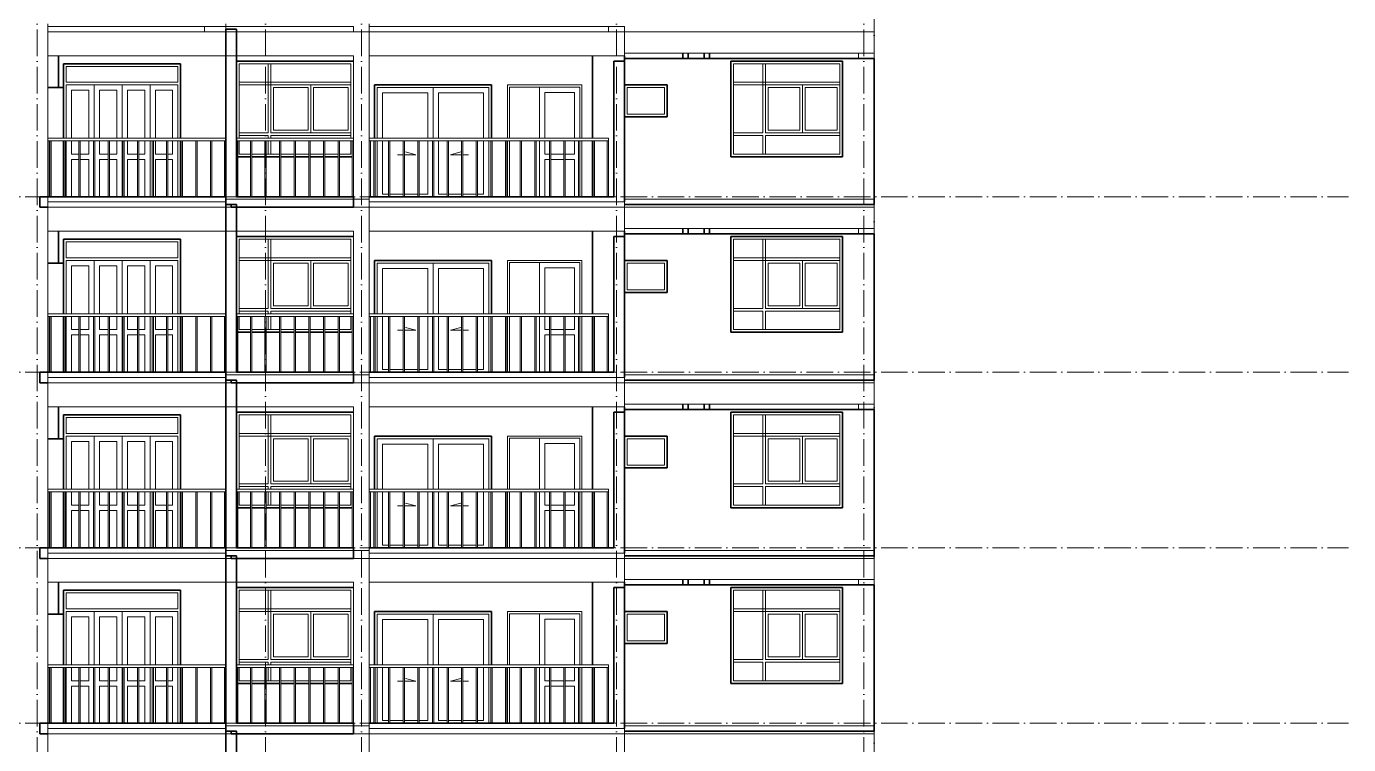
# Model space of a CAD drawing. Header units: millimetres. Extents: x -8482 to 130249, y -7482 to 93550.
# Drawn here: x 26650 to 51521, y 67700 to 81200 of the extents above; entities that cross this region are included whole.
import ezdxf

# ---------------------------------------------------------------- set-up
doc = ezdxf.new("R2010")
doc.units = ezdxf.units.MM
doc.linetypes.add('Grid Line', pattern=[14, 10, -2, 0, -2])
for name, color, linetype, lineweight in [('CUA', 31, 'Continuous', 9), ('NET CAT', 3, 'Continuous', 5), ('NET CATConcrete', 3, 'Continuous', 5), ('NET THAY 1', 41, 'Continuous', 5), ('NET THAY 2', 55, 'Continuous', 5), ('NET-THAY', 2, 'Continuous', 9), ('TRUC', 225, 'Continuous', 5)]:
    doc.layers.add(name, color=color, linetype=linetype, lineweight=lineweight)

# ---------------------------------------------------------------- blocks, each defined once
blk = doc.blocks.new('ALC1807-ASCENT PLAZA-TANG DIEN HINH-TANG 5_rvt-14-MẶT ĐỨNG TRỤC A-Q')
at = {"layer": 'NET-THAY', "color": 50, "lineweight": 35}
for p, q in [((30400, 64650), (30400, 67950)), ((30400, 67950), (30600, 67950)), ((30600, 67950), (30600, 64800))]:
    blk.add_line(p, q, dxfattribs=at)
blk = doc.blocks.new('Railing - 25mm-77671-MẶT ĐỨNG TRỤC A-Q')
at = {"layer": 'NET THAY 2', "color": 90, "lineweight": 9}
for p, q in [((6562, 21900), (6562, 22950)), ((6587, 22950), (6587, 21900))]:
    blk.add_line(p, q, dxfattribs=at)
blk = doc.blocks.new('Railing - 25mm-V296-MẶT ĐỨNG TRỤC A-Q')
at = {"layer": 'NET THAY 2', "color": 90, "lineweight": 9}
blk.add_line((6500, 22950), (6500, 21900), dxfattribs=at)
blk = doc.blocks.new('Railing - 25mm-V297-MẶT ĐỨNG TRỤC A-Q')
at = {"layer": 'NET THAY 2', "color": 90, "lineweight": 9}
blk.add_line((11225, 21900), (11225, 22950), dxfattribs=at)
blk = doc.blocks.new('Railing - Railing-4654-MẶT ĐỨNG TRỤC A-Q')
for name, p in [('Railing - 25mm-V296-MẶT ĐỨNG TRỤC A-Q', (20575, 0)), ('Railing - 25mm-77671-MẶT ĐỨNG TRỤC A-Q', (20525, 0)), ('Railing - 25mm-77671-MẶT ĐỨNG TRỤC A-Q', (20800, 0)), ('Railing - 25mm-77671-MẶT ĐỨNG TRỤC A-Q', (21075, 0)), ('Railing - 25mm-77671-MẶT ĐỨNG TRỤC A-Q', (21350, 0)), ('Railing - 25mm-77671-MẶT ĐỨNG TRỤC A-Q', (21625, 0)), ('Railing - 25mm-77671-MẶT ĐỨNG TRỤC A-Q', (21900, 0)), ('Railing - 25mm-77671-MẶT ĐỨNG TRỤC A-Q', (22175, 0)), ('Railing - 25mm-77671-MẶT ĐỨNG TRỤC A-Q', (22450, 0)), ('Railing - 25mm-77671-MẶT ĐỨNG TRỤC A-Q', (22725, 0)), ('Railing - 25mm-77671-MẶT ĐỨNG TRỤC A-Q', (23000, 0)), ('Railing - 25mm-77671-MẶT ĐỨNG TRỤC A-Q', (23275, 0)), ('Railing - 25mm-77671-MẶT ĐỨNG TRỤC A-Q', (23550, 0)), ('Railing - 25mm-V297-MẶT ĐỨNG TRỤC A-Q', (19150, 0))]:
    blk.add_blockref(name, p)
blk = doc.blocks.new('Top Rail Type - Top Rail_Internal_-4655-MẶT ĐỨNG TRỤC A-Q')
at = {"layer": 'NET THAY 1', "color": 90, "lineweight": 9}
for p, q in [((30400, 23000), (27050, 23000)), ((27050, 22950), (30400, 22950))]:
    blk.add_line(p, q, dxfattribs=at)
blk = doc.blocks.new('Railing - Railing-4656-MẶT ĐỨNG TRỤC A-Q')
for name, p in [('Railing - 25mm-V296-MẶT ĐỨNG TRỤC A-Q', (26625, 0)), ('Railing - 25mm-77671-MẶT ĐỨNG TRỤC A-Q', (26625, 0)), ('Railing - 25mm-77671-MẶT ĐỨNG TRỤC A-Q', (26900, 0)), ('Railing - 25mm-77671-MẶT ĐỨNG TRỤC A-Q', (27175, 0)), ('Railing - 25mm-77671-MẶT ĐỨNG TRỤC A-Q', (27450, 0)), ('Railing - 25mm-77671-MẶT ĐỨNG TRỤC A-Q', (27725, 0)), ('Railing - 25mm-77671-MẶT ĐỨNG TRỤC A-Q', (28000, 0)), ('Railing - 25mm-77671-MẶT ĐỨNG TRỤC A-Q', (28275, 0)), ('Railing - 25mm-77671-MẶT ĐỨNG TRỤC A-Q', (28550, 0)), ('Railing - 25mm-77671-MẶT ĐỨNG TRỤC A-Q', (28825, 0)), ('Railing - 25mm-77671-MẶT ĐỨNG TRỤC A-Q', (29100, 0)), ('Railing - 25mm-77671-MẶT ĐỨNG TRỤC A-Q', (29375, 0)), ('Railing - 25mm-77671-MẶT ĐỨNG TRỤC A-Q', (29650, 0)), ('Railing - 25mm-77671-MẶT ĐỨNG TRỤC A-Q', (29925, 0)), ('Railing - 25mm-77671-MẶT ĐỨNG TRỤC A-Q', (30200, 0)), ('Railing - 25mm-77671-MẶT ĐỨNG TRỤC A-Q', (30475, 0)), ('Railing - 25mm-77671-MẶT ĐỨNG TRỤC A-Q', (30750, 0)), ('Railing - 25mm-77671-MẶT ĐỨNG TRỤC A-Q', (31012, 0))]:
    blk.add_blockref(name, p)
blk = doc.blocks.new('Top Rail Type - Top Rail_Internal_-4657-MẶT ĐỨNG TRỤC A-Q')
at = {"layer": 'NET THAY 1', "color": 90, "lineweight": 9}
for p, q in [((37600, 23000), (33100, 23000)), ((33100, 22950), (37600, 22950)), ((37600, 23000), (37600, 22950))]:
    blk.add_line(p, q, dxfattribs=at)
blk = doc.blocks.new('X-PHONG NGU 2 - X-PHONG NGU 2_Recovery_-60158-MẶT ĐỨNG TRỤC A-Q')
at = {"layer": 'CUA', "color": 90}
for p, q in [((640, 24450), (640, 22650)), ((2740, 24450), (640, 24450)), ((690, 24400), (2690, 24400)), ((690, 22700), (690, 24400)), ((1290, 24400), (1240, 24400)), ((1240, 24400), (1240, 23100)), ((1290, 23100), (1290, 24400)), ((2690, 24400), (2690, 22700)), ((2740, 22650), (2740, 24450)), ((2690, 24050), (690, 24050)), ((690, 24050), (690, 24000)), ((690, 24000), (2690, 24000)), ((1990, 24000), (1290, 24000)), ((1290, 24000), (1290, 23100)), ((1340, 23150), (1340, 23950)), ((1340, 23950), (1940, 23950)), ((1940, 23950), (1940, 23150)), ((1990, 23100), (1990, 24000)), ((2040, 23950), (2640, 23950)), ((2040, 23150), (2040, 23950)), ((2640, 23950), (2640, 23150)), ((2690, 24000), (2690, 24050)), ((1940, 23150), (1340, 23150)), ((2640, 23150), (2040, 23150)), ((1240, 23100), (690, 23100)), ((690, 23100), (690, 23050)), ((690, 23050), (1240, 23050)), ((1240, 23050), (1240, 22700)), ((2690, 23100), (1290, 23100)), ((1290, 23100), (1990, 23100)), ((1290, 22700), (1290, 23050)), ((1290, 23050), (2690, 23050)), ((2690, 23050), (2690, 23100)), ((640, 22650), (2740, 22650)), ((2690, 22700), (690, 22700)), ((1240, 22700), (1290, 22700))]:
    blk.add_line(p, q, dxfattribs=at)
blk = doc.blocks.new('X-PHONG WC - X-PHONG WC 2-60240-MẶT ĐỨNG TRỤC A-Q')
at = {"layer": 'CUA', "color": 90}
for p, q in [((38700, 24000), (37900, 24000)), ((37950, 23450), (37950, 23950)), ((37950, 23950), (38650, 23950)), ((38650, 23950), (38650, 23450)), ((38700, 23400), (38700, 24000)), ((37900, 23400), (38700, 23400)), ((38650, 23450), (37950, 23450))]:
    blk.add_line(p, q, dxfattribs=at)
blk = doc.blocks.new('CUA LO GIA _LUA_ - CUA LO GIA _LUA_-V298-MẶT ĐỨNG TRỤC A-Q')
at = {"layer": 'CUA', "color": 90}
for p, q in [((35400, 24000), (33200, 24000)), ((33200, 23000), (33200, 24000)), ((34300, 23950), (33250, 23950)), ((33250, 23000), (33250, 23950)), ((33250, 23950), (33250, 23000)), ((33250, 23950), (35350, 23950)), ((34300, 23950), (34300, 23000)), ((35350, 23000), (35350, 23950)), ((35400, 24000), (35400, 23000)), ((33350, 23850), (33350, 23000)), ((33350, 23850), (34200, 23850)), ((34200, 23000), (34200, 23850)), ((34400, 23850), (35250, 23850)), ((34400, 23850), (34400, 23000)), ((35250, 23000), (35250, 23850)), ((33250, 21900), (33250, 22950)), ((33250, 22950), (33250, 21900)), ((33350, 22950), (33350, 21950)), ((34200, 21950), (34200, 22950)), ((34400, 22950), (34400, 21950)), ((35250, 21950), (35250, 22950)), ((35350, 21900), (35350, 22950)), ((33632, 22689), (33737, 22689)), ((33762, 22689), (33972, 22689)), ((33972, 22689), (33779, 22740)), ((34628, 22689), (34821, 22740)), ((34837, 22689), (34628, 22689)), ((34968, 22689), (34862, 22689)), ((33350, 21950), (33462, 21950)), ((33487, 21950), (33737, 21950)), ((33762, 21950), (34012, 21950)), ((34037, 21950), (34200, 21950)), ((34400, 21950), (34562, 21950)), ((34587, 21950), (34837, 21950)), ((34862, 21950), (35112, 21950)), ((35137, 21950), (35250, 21950))]:
    blk.add_line(p, q, dxfattribs=at)
blk = doc.blocks.new('CUA LO GIA - DB6-60239-MẶT ĐỨNG TRỤC A-Q')
at = {"layer": 'CUA', "color": 90}
for p, q in [((29550, 24400), (27350, 24400)), ((27350, 24400), (27350, 23950)), ((29550, 23000), (29550, 24400)), ((27400, 24050), (27400, 24350)), ((27400, 24350), (29500, 24350)), ((29500, 24350), (29500, 24050)), ((29500, 24050), (27400, 24050)), ((27400, 24000), (29500, 24000)), ((27400, 23000), (27400, 24000)), ((27500, 23900), (27500, 23000)), ((27500, 23900), (27825, 23900)), ((27825, 23000), (27825, 23900)), ((27925, 23000), (27925, 24000)), ((28450, 24000), (27925, 24000)), ((28025, 23900), (28350, 23900)), ((28025, 23900), (28025, 23000)), ((28350, 23000), (28350, 23900)), ((28450, 24000), (28450, 23000)), ((28975, 24000), (28450, 24000)), ((28450, 23000), (28450, 24000)), ((28550, 23900), (28550, 23000)), ((28550, 23900), (28875, 23900)), ((28875, 23000), (28875, 23900)), ((28975, 24000), (28975, 23000)), ((29075, 23900), (29400, 23900)), ((29075, 23900), (29075, 23000)), ((29400, 23000), (29400, 23900)), ((29500, 24000), (29500, 23000)), ((27400, 21900), (27400, 22950)), ((27500, 22950), (27500, 22700)), ((27825, 22700), (27825, 22950)), ((28025, 22950), (28025, 22700)), ((28350, 22700), (28350, 22950)), ((28450, 22950), (28450, 21900)), ((28450, 21900), (28450, 22950)), ((28550, 22950), (28550, 22700)), ((28875, 22700), (28875, 22950)), ((28975, 22950), (28975, 21900)), ((29075, 22950), (29075, 22700)), ((29400, 22700), (29400, 22950)), ((29500, 22950), (29500, 21900)), ((29550, 21900), (29550, 22950)), ((27500, 22700), (27637, 22700)), ((27662, 22700), (27825, 22700)), ((28025, 22700), (28187, 22700)), ((28212, 22700), (28350, 22700)), ((28550, 22700), (28737, 22700)), ((28762, 22700), (28875, 22700)), ((29075, 22700), (29287, 22700)), ((29312, 22700), (29400, 22700)), ((27637, 22600), (27500, 22600)), ((27500, 22600), (27500, 21900)), ((27825, 22600), (27662, 22600)), ((27825, 21900), (27825, 22600)), ((28025, 22600), (28025, 21900)), ((28187, 22600), (28025, 22600)), ((28350, 22600), (28212, 22600)), ((28350, 21900), (28350, 22600)), ((28737, 22600), (28550, 22600)), ((28550, 22600), (28550, 21900)), ((28875, 22600), (28762, 22600)), ((28875, 21900), (28875, 22600)), ((29075, 22600), (29075, 21900)), ((29287, 22600), (29075, 22600)), ((29400, 22600), (29312, 22600)), ((29400, 21900), (29400, 22600))]:
    blk.add_line(p, q, dxfattribs=at)
blk = doc.blocks.new('X-PHONG NGU 2 - X-PHONG NGU 2_Recovery_ 3-60238-MẶT ĐỨNG TRỤC A-Q')
at = {"layer": 'CUA', "color": 90}
for p, q in [((32800, 24450), (30600, 24450)), ((30650, 24400), (32750, 24400)), ((30650, 23000), (30650, 24400)), ((31250, 24400), (31200, 24400)), ((31200, 24400), (31200, 23100)), ((31250, 23100), (31250, 24400)), ((32750, 24400), (32750, 23000)), ((32750, 24050), (30650, 24050)), ((30650, 24050), (30650, 24000)), ((30650, 24000), (32750, 24000)), ((32000, 24000), (31250, 24000)), ((31250, 24000), (31250, 23100)), ((31300, 23150), (31300, 23950)), ((31300, 23950), (31950, 23950)), ((31950, 23950), (31950, 23150)), ((32000, 23100), (32000, 24000)), ((32050, 23950), (32700, 23950)), ((32050, 23150), (32050, 23950)), ((32700, 23950), (32700, 23150)), ((32750, 24000), (32750, 24050)), ((31950, 23150), (31300, 23150)), ((32700, 23150), (32050, 23150)), ((31200, 23100), (30650, 23100)), ((30650, 23100), (30650, 23050)), ((30650, 23050), (31200, 23050)), ((30650, 22700), (30650, 22950)), ((31200, 23050), (31200, 23000)), ((31200, 22950), (31200, 22700)), ((32750, 23100), (31250, 23100)), ((31250, 23100), (32000, 23100)), ((31250, 23000), (31250, 23050)), ((31250, 23050), (32750, 23050)), ((31250, 22700), (31250, 22950)), ((32750, 23050), (32750, 23100)), ((32750, 22950), (32750, 22700)), ((30625, 22650), (30862, 22650)), ((30862, 22700), (30650, 22700)), ((31137, 22700), (30887, 22700)), ((30887, 22650), (31137, 22650)), ((31412, 22700), (31162, 22700)), ((31162, 22650), (31412, 22650)), ((31200, 22700), (31250, 22700)), ((31687, 22700), (31437, 22700)), ((31437, 22650), (31687, 22650)), ((31962, 22700), (31712, 22700)), ((31712, 22650), (31962, 22650)), ((32237, 22700), (31987, 22700)), ((31987, 22650), (32237, 22650)), ((32512, 22700), (32262, 22700)), ((32262, 22650), (32512, 22650)), ((32750, 22700), (32537, 22700)), ((32537, 22650), (32775, 22650))]:
    blk.add_line(p, q, dxfattribs=at)
blk = doc.blocks.new('Railing - Railing-4658-MẶT ĐỨNG TRỤC A-Q')
for name, p in [('Railing - 25mm-V296-MẶT ĐỨNG TRỤC A-Q', (24112, 0)), ('Railing - 25mm-V296-MẶT ĐỨNG TRỤC A-Q', (24125, 0)), ('Railing - 25mm-77671-MẶT ĐỨNG TRỤC A-Q', (24300, 0)), ('Railing - 25mm-77671-MẶT ĐỨNG TRỤC A-Q', (24575, 0)), ('Railing - 25mm-77671-MẶT ĐỨNG TRỤC A-Q', (24850, 0)), ('Railing - 25mm-77671-MẶT ĐỨNG TRỤC A-Q', (25125, 0)), ('Railing - 25mm-77671-MẶT ĐỨNG TRỤC A-Q', (25400, 0)), ('Railing - 25mm-77671-MẶT ĐỨNG TRỤC A-Q', (25675, 0)), ('Railing - 25mm-77671-MẶT ĐỨNG TRỤC A-Q', (25950, 0)), ('Railing - 25mm-V297-MẶT ĐỨNG TRỤC A-Q', (21550, 0))]:
    blk.add_blockref(name, p)
blk = doc.blocks.new('Top Rail Type - Top Rail_Internal_-4659-MẶT ĐỨNG TRỤC A-Q')
at = {"layer": 'NET THAY 1', "color": 90, "lineweight": 9}
for p, q in [((32800, 23000), (30600, 23000)), ((30600, 22950), (32800, 22950))]:
    blk.add_line(p, q, dxfattribs=at)
blk = doc.blocks.new('CUA SAN PHOI LUA - CUA SAN PHOI LUA-V299-MẶT ĐỨNG TRỤC A-Q')
at = {"layer": 'CUA', "color": 90}
for p, q in [((35700, 24000), (35700, 23000)), ((37100, 24000), (35700, 24000)), ((35740, 23960), (35740, 23000)), ((35740, 23960), (37060, 23960)), ((36300, 23000), (36300, 23960)), ((37060, 23960), (37060, 23000)), ((37100, 23000), (37100, 24000)), ((36400, 23860), (36960, 23860)), ((36400, 23860), (36400, 23000)), ((36960, 23000), (36960, 23860)), ((35700, 22950), (35700, 21900)), ((35740, 22950), (35740, 21900)), ((36300, 21900), (36300, 22950)), ((36400, 22950), (36400, 22700)), ((36960, 22700), (36960, 22950)), ((37100, 21900), (37100, 22950)), ((36400, 22700), (36487, 22700)), ((36512, 22700), (36762, 22700)), ((36787, 22700), (36960, 22700)), ((36400, 22600), (36400, 21900)), ((36487, 22600), (36400, 22600)), ((36762, 22600), (36512, 22600)), ((36960, 22600), (36787, 22600)), ((36960, 21900), (36960, 22600))]:
    blk.add_line(p, q, dxfattribs=at)
blk = doc.blocks.new('ALC1807-ASCENT PLAZA-TANG DIEN HINH-TANG 5_rvt-15-MẶT ĐỨNG TRỤC A-Q')
at = {"layer": 'NET-THAY', "color": 50, "lineweight": 35}
for p, q in [((30400, 67950), (30400, 71250)), ((30400, 71250), (30600, 71250)), ((30600, 71250), (30600, 68100)), ((27250, 70750), (27250, 70150)), ((30600, 70650), (32800, 70650)), ((37300, 70750), (37300, 69200)), ((37700, 68100), (37700, 70650)), ((37700, 70650), (37900, 70650)), ((37900, 70650), (37900, 70750)), ((39000, 70700), (37900, 70700)), ((37900, 70650), (37900, 68000)), ((39000, 70700), (39000, 70800)), ((39400, 70700), (39000, 70700)), ((39100, 70800), (39100, 70700)), ((39400, 70700), (39400, 70800)), ((42400, 70700), (39400, 70700)), ((39500, 70800), (39500, 70700)), ((39900, 68850), (39900, 70650)), ((39900, 70650), (42000, 70650)), ((42000, 70650), (42000, 68850)), ((42400, 70700), (42600, 70700)), ((42600, 70700), (42600, 67950)), ((27350, 70150), (27350, 70600)), ((27350, 70600), (29550, 70600)), ((29550, 70600), (29550, 69200)), ((27350, 70150), (27050, 70150)), ((27350, 69200), (27350, 70150)), ((33200, 69200), (33200, 70200)), ((33200, 70200), (35400, 70200)), ((35400, 70200), (35400, 69200)), ((37900, 70200), (38700, 70200)), ((38700, 70200), (38700, 69600)), ((38700, 69600), (37900, 69600)), ((27350, 68100), (27350, 69150)), ((29550, 69150), (29550, 68100)), ((37300, 69150), (37300, 68100)), ((30862, 68850), (30625, 68850)), ((31137, 68850), (30887, 68850)), ((31412, 68850), (31162, 68850)), ((31687, 68850), (31437, 68850)), ((31962, 68850), (31712, 68850)), ((32237, 68850), (31987, 68850)), ((32512, 68850), (32262, 68850)), ((32775, 68850), (32537, 68850)), ((42000, 68850), (39900, 68850)), ((30400, 68100), (26900, 68100)), ((26900, 68100), (26900, 67900)), ((26900, 67900), (27050, 67900)), ((30500, 67950), (30400, 67950)), ((30500, 67950), (30500, 67900)), ((30500, 67900), (32800, 67900)), ((32800, 68100), (30600, 68100)), ((32800, 67900), (32800, 68100)), ((37700, 68100), (33100, 68100)), ((37900, 67950), (39000, 67950)), ((39000, 67950), (39400, 67950)), ((39400, 67950), (42400, 67950)), ((42600, 67950), (42400, 67950))]:
    blk.add_line(p, q, dxfattribs=at)
at = {"color": 50, "lineweight": 35}
for name, p in [('X-PHONG NGU 2 - X-PHONG NGU 2_Recovery_ 3-60238-MẶT ĐỨNG TRỤC A-Q', (0, 46200)), ('X-PHONG NGU 2 - X-PHONG NGU 2_Recovery_-60158-MẶT ĐỨNG TRỤC A-Q', (39260, 46200)), ('CUA LO GIA - DB6-60239-MẶT ĐỨNG TRỤC A-Q', (0, 46200)), ('CUA LO GIA _LUA_ - CUA LO GIA _LUA_-V298-MẶT ĐỨNG TRỤC A-Q', (0, 46200)), ('CUA SAN PHOI LUA - CUA SAN PHOI LUA-V299-MẶT ĐỨNG TRỤC A-Q', (0, 46200)), ('X-PHONG WC - X-PHONG WC 2-60240-MẶT ĐỨNG TRỤC A-Q', (0, 46200)), ('Top Rail Type - Top Rail_Internal_-4655-MẶT ĐỨNG TRỤC A-Q', (0, 46200)), ('Railing - Railing-4654-MẶT ĐỨNG TRỤC A-Q', (0, 46200)), ('Top Rail Type - Top Rail_Internal_-4659-MẶT ĐỨNG TRỤC A-Q', (0, 46200)), ('Railing - Railing-4658-MẶT ĐỨNG TRỤC A-Q', (0, 46200)), ('Top Rail Type - Top Rail_Internal_-4657-MẶT ĐỨNG TRỤC A-Q', (0, 46200)), ('Railing - Railing-4656-MẶT ĐỨNG TRỤC A-Q', (0, 46200))]:
    blk.add_blockref(name, p, dxfattribs=at)
blk = doc.blocks.new('ALC1807-ASCENT PLAZA-TANG DIEN HINH-TANG 5_rvt-16-MẶT ĐỨNG TRỤC A-Q')
at = {"layer": 'NET-THAY', "color": 50, "lineweight": 35}
for p, q in [((30400, 71250), (30400, 74550)), ((30400, 74550), (30600, 74550)), ((30600, 74550), (30600, 71400)), ((27250, 74050), (27250, 73450)), ((27350, 73450), (27350, 73900)), ((27350, 73900), (29550, 73900)), ((29550, 73900), (29550, 72500)), ((30600, 73950), (32800, 73950)), ((37300, 74050), (37300, 72500)), ((37700, 71400), (37700, 73950)), ((37700, 73950), (37900, 73950)), ((37900, 73950), (37900, 74050)), ((39000, 74000), (37900, 74000)), ((37900, 73950), (37900, 71300)), ((39000, 74000), (39000, 74100)), ((39400, 74000), (39000, 74000)), ((39100, 74100), (39100, 74000)), ((39400, 74000), (39400, 74100)), ((42400, 74000), (39400, 74000)), ((39500, 74100), (39500, 74000)), ((39900, 72150), (39900, 73950)), ((39900, 73950), (42000, 73950)), ((42000, 73950), (42000, 72150)), ((42400, 74000), (42600, 74000)), ((42600, 74000), (42600, 71250)), ((27350, 73450), (27050, 73450)), ((27350, 72500), (27350, 73450)), ((33200, 72500), (33200, 73500)), ((33200, 73500), (35400, 73500)), ((35400, 73500), (35400, 72500)), ((37900, 73500), (38700, 73500)), ((38700, 73500), (38700, 72900)), ((38700, 72900), (37900, 72900)), ((27350, 71400), (27350, 72450)), ((29550, 72450), (29550, 71400)), ((37300, 72450), (37300, 71400)), ((30862, 72150), (30625, 72150)), ((31137, 72150), (30887, 72150)), ((31412, 72150), (31162, 72150)), ((31687, 72150), (31437, 72150)), ((31962, 72150), (31712, 72150)), ((32237, 72150), (31987, 72150)), ((32512, 72150), (32262, 72150)), ((32775, 72150), (32537, 72150)), ((42000, 72150), (39900, 72150)), ((30400, 71400), (26900, 71400)), ((26900, 71400), (26900, 71200)), ((32800, 71400), (30600, 71400)), ((32800, 71200), (32800, 71400)), ((37700, 71400), (33100, 71400)), ((26900, 71200), (27050, 71200)), ((30500, 71250), (30400, 71250)), ((30500, 71250), (30500, 71200)), ((30500, 71200), (32800, 71200)), ((37900, 71250), (39000, 71250)), ((39000, 71250), (39400, 71250)), ((39400, 71250), (42400, 71250)), ((42600, 71250), (42400, 71250))]:
    blk.add_line(p, q, dxfattribs=at)
at = {"color": 50, "lineweight": 35}
for name, p in [('CUA LO GIA - DB6-60239-MẶT ĐỨNG TRỤC A-Q', (0, 49500)), ('X-PHONG NGU 2 - X-PHONG NGU 2_Recovery_ 3-60238-MẶT ĐỨNG TRỤC A-Q', (0, 49500)), ('X-PHONG NGU 2 - X-PHONG NGU 2_Recovery_-60158-MẶT ĐỨNG TRỤC A-Q', (39260, 49500)), ('CUA LO GIA _LUA_ - CUA LO GIA _LUA_-V298-MẶT ĐỨNG TRỤC A-Q', (0, 49500)), ('CUA SAN PHOI LUA - CUA SAN PHOI LUA-V299-MẶT ĐỨNG TRỤC A-Q', (0, 49500)), ('X-PHONG WC - X-PHONG WC 2-60240-MẶT ĐỨNG TRỤC A-Q', (0, 49500)), ('Top Rail Type - Top Rail_Internal_-4655-MẶT ĐỨNG TRỤC A-Q', (0, 49500)), ('Railing - Railing-4654-MẶT ĐỨNG TRỤC A-Q', (0, 49500)), ('Top Rail Type - Top Rail_Internal_-4659-MẶT ĐỨNG TRỤC A-Q', (0, 49500)), ('Railing - Railing-4658-MẶT ĐỨNG TRỤC A-Q', (0, 49500)), ('Top Rail Type - Top Rail_Internal_-4657-MẶT ĐỨNG TRỤC A-Q', (0, 49500)), ('Railing - Railing-4656-MẶT ĐỨNG TRỤC A-Q', (0, 49500))]:
    blk.add_blockref(name, p, dxfattribs=at)
blk = doc.blocks.new('ALC1807-ASCENT PLAZA-TANG DIEN HINH-TANG 5_rvt-17-MẶT ĐỨNG TRỤC A-Q')
at = {"layer": 'NET-THAY', "color": 50, "lineweight": 35}
for p, q in [((30400, 74550), (30400, 77850)), ((30400, 77850), (30600, 77850)), ((30600, 77850), (30600, 74700)), ((27250, 77350), (27250, 76750)), ((37300, 77350), (37300, 75800)), ((37900, 77250), (37900, 77350)), ((39000, 77300), (39000, 77400)), ((39100, 77400), (39100, 77300)), ((39400, 77300), (39400, 77400)), ((39500, 77400), (39500, 77300)), ((27350, 76750), (27350, 77200)), ((27350, 77200), (29550, 77200)), ((29550, 77200), (29550, 75800)), ((30600, 77250), (32800, 77250)), ((37700, 74700), (37700, 77250)), ((37700, 77250), (37900, 77250)), ((39000, 77300), (37900, 77300)), ((37900, 77250), (37900, 74600)), ((39400, 77300), (39000, 77300)), ((42400, 77300), (39400, 77300)), ((39900, 75450), (39900, 77250)), ((39900, 77250), (42000, 77250)), ((42000, 77250), (42000, 75450)), ((42400, 77300), (42600, 77300)), ((42600, 77300), (42600, 74550)), ((27350, 76750), (27050, 76750)), ((27350, 75800), (27350, 76750)), ((33200, 75800), (33200, 76800)), ((33200, 76800), (35400, 76800)), ((35400, 76800), (35400, 75800)), ((37900, 76800), (38700, 76800)), ((38700, 76800), (38700, 76200)), ((38700, 76200), (37900, 76200)), ((27350, 74700), (27350, 75750)), ((29550, 75750), (29550, 74700)), ((37300, 75750), (37300, 74700)), ((30862, 75450), (30625, 75450)), ((31137, 75450), (30887, 75450)), ((31412, 75450), (31162, 75450)), ((31687, 75450), (31437, 75450)), ((31962, 75450), (31712, 75450)), ((32237, 75450), (31987, 75450)), ((32512, 75450), (32262, 75450)), ((32775, 75450), (32537, 75450)), ((42000, 75450), (39900, 75450)), ((30400, 74700), (26900, 74700)), ((26900, 74700), (26900, 74500)), ((32800, 74700), (30600, 74700)), ((32800, 74500), (32800, 74700)), ((37700, 74700), (33100, 74700)), ((26900, 74500), (27050, 74500)), ((30500, 74550), (30400, 74550)), ((30500, 74550), (30500, 74500)), ((30500, 74500), (32800, 74500)), ((37900, 74550), (39000, 74550)), ((39000, 74550), (39400, 74550)), ((39400, 74550), (42400, 74550)), ((42600, 74550), (42400, 74550))]:
    blk.add_line(p, q, dxfattribs=at)
at = {"color": 50, "lineweight": 35}
for name, p in [('CUA LO GIA - DB6-60239-MẶT ĐỨNG TRỤC A-Q', (0, 52800)), ('X-PHONG NGU 2 - X-PHONG NGU 2_Recovery_ 3-60238-MẶT ĐỨNG TRỤC A-Q', (0, 52800)), ('X-PHONG NGU 2 - X-PHONG NGU 2_Recovery_-60158-MẶT ĐỨNG TRỤC A-Q', (39260, 52800)), ('CUA LO GIA _LUA_ - CUA LO GIA _LUA_-V298-MẶT ĐỨNG TRỤC A-Q', (0, 52800)), ('CUA SAN PHOI LUA - CUA SAN PHOI LUA-V299-MẶT ĐỨNG TRỤC A-Q', (0, 52800)), ('X-PHONG WC - X-PHONG WC 2-60240-MẶT ĐỨNG TRỤC A-Q', (0, 52800)), ('Top Rail Type - Top Rail_Internal_-4655-MẶT ĐỨNG TRỤC A-Q', (0, 52800)), ('Railing - Railing-4654-MẶT ĐỨNG TRỤC A-Q', (0, 52800)), ('Top Rail Type - Top Rail_Internal_-4659-MẶT ĐỨNG TRỤC A-Q', (0, 52800)), ('Railing - Railing-4658-MẶT ĐỨNG TRỤC A-Q', (0, 52800)), ('Top Rail Type - Top Rail_Internal_-4657-MẶT ĐỨNG TRỤC A-Q', (0, 52800)), ('Railing - Railing-4656-MẶT ĐỨNG TRỤC A-Q', (0, 52800))]:
    blk.add_blockref(name, p, dxfattribs=at)
blk = doc.blocks.new('ALC1807-ASCENT PLAZA-TANG DIEN HINH-TANG 5_rvt-18-MẶT ĐỨNG TRỤC A-Q')
at = {"layer": 'NET-THAY', "color": 50, "lineweight": 35}
for p, q in [((30400, 77850), (30400, 81150)), ((30400, 81150), (30600, 81150)), ((30600, 81150), (30600, 78000)), ((27250, 80650), (27250, 80050)), ((37300, 80650), (37300, 79100)), ((37900, 80550), (37900, 80650)), ((39000, 80600), (37900, 80600)), ((39000, 80600), (39000, 80700)), ((39400, 80600), (39000, 80600)), ((39100, 80700), (39100, 80600)), ((39400, 80600), (39400, 80700)), ((42400, 80600), (39400, 80600)), ((39500, 80700), (39500, 80600)), ((42400, 80600), (42600, 80600)), ((42600, 80600), (42600, 77850)), ((27350, 80050), (27350, 80500)), ((27350, 80500), (29550, 80500)), ((29550, 80500), (29550, 79100)), ((30600, 80550), (32800, 80550)), ((37700, 78000), (37700, 80550)), ((37700, 80550), (37900, 80550)), ((37900, 80550), (37900, 77900)), ((39900, 78750), (39900, 80550)), ((39900, 80550), (42000, 80550)), ((42000, 80550), (42000, 78750)), ((33200, 79100), (33200, 80100)), ((33200, 80100), (35400, 80100)), ((35400, 80100), (35400, 79100)), ((37900, 80100), (38700, 80100)), ((38700, 80100), (38700, 79500)), ((27350, 80050), (27050, 80050)), ((27350, 79100), (27350, 80050)), ((38700, 79500), (37900, 79500)), ((27350, 78000), (27350, 79050)), ((29550, 79050), (29550, 78000)), ((37300, 79050), (37300, 78000)), ((30862, 78750), (30625, 78750)), ((31137, 78750), (30887, 78750)), ((31412, 78750), (31162, 78750)), ((31687, 78750), (31437, 78750)), ((31962, 78750), (31712, 78750)), ((32237, 78750), (31987, 78750)), ((32512, 78750), (32262, 78750)), ((32775, 78750), (32537, 78750)), ((42000, 78750), (39900, 78750)), ((30400, 78000), (26900, 78000)), ((26900, 78000), (26900, 77800)), ((30500, 77850), (30400, 77850)), ((30500, 77850), (30500, 77800)), ((32800, 78000), (30600, 78000)), ((32800, 77800), (32800, 78000)), ((37700, 78000), (33100, 78000)), ((37900, 77850), (39000, 77850)), ((39000, 77850), (39400, 77850)), ((39400, 77850), (42400, 77850)), ((42600, 77850), (42400, 77850)), ((26900, 77800), (27050, 77800)), ((30500, 77800), (32800, 77800))]:
    blk.add_line(p, q, dxfattribs=at)
at = {"color": 50, "lineweight": 35}
for name, p in [('CUA LO GIA - DB6-60239-MẶT ĐỨNG TRỤC A-Q', (0, 56100)), ('X-PHONG NGU 2 - X-PHONG NGU 2_Recovery_ 3-60238-MẶT ĐỨNG TRỤC A-Q', (0, 56100)), ('X-PHONG NGU 2 - X-PHONG NGU 2_Recovery_-60158-MẶT ĐỨNG TRỤC A-Q', (39260, 56100)), ('CUA LO GIA _LUA_ - CUA LO GIA _LUA_-V298-MẶT ĐỨNG TRỤC A-Q', (0, 56100)), ('CUA SAN PHOI LUA - CUA SAN PHOI LUA-V299-MẶT ĐỨNG TRỤC A-Q', (0, 56100)), ('X-PHONG WC - X-PHONG WC 2-60240-MẶT ĐỨNG TRỤC A-Q', (0, 56100)), ('Top Rail Type - Top Rail_Internal_-4655-MẶT ĐỨNG TRỤC A-Q', (0, 56100)), ('Top Rail Type - Top Rail_Internal_-4659-MẶT ĐỨNG TRỤC A-Q', (0, 56100)), ('Top Rail Type - Top Rail_Internal_-4657-MẶT ĐỨNG TRỤC A-Q', (0, 56100)), ('Railing - Railing-4654-MẶT ĐỨNG TRỤC A-Q', (0, 56100)), ('Railing - Railing-4658-MẶT ĐỨNG TRỤC A-Q', (0, 56100)), ('Railing - Railing-4656-MẶT ĐỨNG TRỤC A-Q', (0, 56100))]:
    blk.add_blockref(name, p, dxfattribs=at)

msp = doc.modelspace()

# ---------------------------------------------------------------- linework, layer by layer
at = {"layer": 'NET CAT'}
for p, q in [((27049.9, 81250), (27049.9, 81200)), ((33099.9, 81100), (32799.9, 81100)), ((33099.9, 77950), (33099.9, 81100)), ((27049.9, 80650), (27049.9, 77900)), ((32799.9, 77950), (32799.9, 80650)), ((42299.9, 80700), (42299.9, 80600)), ((42599.9, 80700), (42599.9, 80600)), ((32799.9, 77950), (33099.9, 77950)), ((32799.9, 77800), (33099.9, 77800)), ((33099.9, 74650), (33099.9, 77800)), ((27049.9, 77350), (27049.9, 74600)), ((32799.9, 74650), (32799.9, 77350)), ((42299.9, 77400), (42299.9, 77300)), ((42599.9, 77400), (42599.9, 77300)), ((32799.9, 74650), (33099.9, 74650)), ((32799.9, 74500), (33099.9, 74500)), ((33099.9, 71350), (33099.9, 74500)), ((27049.9, 74050), (27049.9, 71300)), ((32799.9, 71350), (32799.9, 74050)), ((42299.9, 74100), (42299.9, 74000)), ((42599.9, 74100), (42599.9, 74000)), ((33099.9, 71350), (32799.9, 71350)), ((32799.9, 71200), (33099.9, 71200)), ((33099.9, 68050), (33099.9, 71200)), ((27049.9, 70750), (27049.9, 68000)), ((32799.9, 68050), (32799.9, 70750)), ((42299.9, 70800), (42299.9, 70700)), ((42599.9, 70800), (42599.9, 70700)), ((33099.9, 68050), (32799.9, 68050)), ((32799.9, 67900), (33099.9, 67900)), ((33099.9, 64750), (33099.9, 67900))]:
    msp.add_line(p, q, dxfattribs=at)
at = {"layer": 'NET CATConcrete'}
for p, q in [((29999.9, 81100), (27049.9, 81100)), ((27049.9, 81100), (27049.9, 80650)), ((30399.9, 81100), (29999.9, 81100)), ((32799.9, 81100), (30399.9, 81100)), ((37599.9, 81100), (33099.9, 81100)), ((37599.9, 81100), (37899.9, 81100)), ((37899.9, 81100), (37899.9, 80650)), ((42299.9, 81100), (37899.9, 81100)), ((42299.9, 81100), (42599.9, 81100)), ((42599.9, 81100), (42599.9, 80700)), ((30399.9, 80650), (27049.9, 80650)), ((30399.9, 80650), (32799.9, 80650)), ((37599.9, 80650), (33099.9, 80650)), ((37899.9, 80650), (37599.9, 80650)), ((42299.9, 80700), (37899.9, 80700)), ((42599.9, 80700), (42299.9, 80700)), ((30399.9, 77800), (27049.9, 77800)), ((27049.9, 77800), (27049.9, 77350)), ((32799.9, 77800), (30399.9, 77800)), ((37599.9, 77800), (33099.9, 77800)), ((37599.9, 77800), (37899.9, 77800)), ((37899.9, 77800), (37899.9, 77350)), ((42299.9, 77800), (37899.9, 77800)), ((42299.9, 77800), (42599.9, 77800)), ((42599.9, 77800), (42599.9, 77400)), ((30399.9, 77350), (27049.9, 77350)), ((30399.9, 77350), (32799.9, 77350)), ((37599.9, 77350), (33099.9, 77350)), ((37899.9, 77350), (37599.9, 77350)), ((42299.9, 77400), (37899.9, 77400)), ((42599.9, 77400), (42299.9, 77400)), ((30399.9, 74500), (27049.9, 74500)), ((27049.9, 74500), (27049.9, 74050)), ((32799.9, 74500), (30399.9, 74500)), ((37599.9, 74500), (33099.9, 74500)), ((37599.9, 74500), (37899.9, 74500)), ((37899.9, 74500), (37899.9, 74050)), ((42299.9, 74500), (37899.9, 74500)), ((42299.9, 74500), (42599.9, 74500)), ((42599.9, 74500), (42599.9, 74100)), ((30399.9, 74050), (27049.9, 74050)), ((30399.9, 74050), (32799.9, 74050)), ((37599.9, 74050), (33099.9, 74050)), ((37899.9, 74050), (37599.9, 74050)), ((42299.9, 74100), (37899.9, 74100)), ((42599.9, 74100), (42299.9, 74100)), ((30399.9, 71200), (27049.9, 71200)), ((27049.9, 71200), (27049.9, 70750)), ((32799.9, 71200), (30399.9, 71200)), ((37599.9, 71200), (33099.9, 71200)), ((37599.9, 71200), (37899.9, 71200)), ((37899.9, 71200), (37899.9, 70750)), ((42299.9, 71200), (37899.9, 71200)), ((42299.9, 71200), (42599.9, 71200)), ((42599.9, 71200), (42599.9, 70800)), ((30399.9, 70750), (27049.9, 70750)), ((30399.9, 70750), (32799.9, 70750)), ((37599.9, 70750), (33099.9, 70750)), ((37899.9, 70750), (37599.9, 70750)), ((42299.9, 70800), (37899.9, 70800)), ((42599.9, 70800), (42299.9, 70800)), ((30399.9, 67900), (27049.9, 67900)), ((27049.9, 67900), (27049.9, 67450)), ((32799.9, 67900), (30399.9, 67900)), ((37599.9, 67900), (33099.9, 67900)), ((37599.9, 67900), (37899.9, 67900)), ((37899.9, 67900), (37899.9, 67450)), ((42299.9, 67900), (37899.9, 67900)), ((42299.9, 67900), (42599.9, 67900)), ((42599.9, 67900), (42599.9, 67500))]:
    msp.add_line(p, q, dxfattribs=at)
at = {"layer": 'NET-THAY'}
for p, q in [((27049.9, 81200), (32799.9, 81200)), ((27049.9, 81200), (27049.9, 81100)), ((33099.9, 81100), (27049.9, 81100)), ((29999.9, 81100), (29999.9, 81200)), ((30399.9, 81250), (30399.9, 81100)), ((32799.9, 81200), (32799.9, 81100)), ((33099.9, 81250), (33099.9, 81100)), ((33099.9, 81200), (37899.9, 81200)), ((42599.9, 81100), (33099.9, 81100)), ((33100, 81200), (33100, 81100)), ((37600, 81200), (37600, 81100)), ((37899.9, 81200), (37899.9, 81100)), ((42599.9, 81250), (42599.9, 81100)), ((27049.9, 77900), (30399.9, 77900)), ((27049.9, 77900), (27049.9, 77800)), ((30399.9, 77950), (33099.9, 77950)), ((30399.9, 77950), (30399.9, 77800)), ((33099.9, 77950), (33099.9, 77800)), ((33099.9, 77900), (37899.9, 77900)), ((37899.9, 77950), (42599.9, 77950)), ((37899.9, 77900), (37899.9, 77800)), ((42599.9, 77950), (42599.9, 77800)), ((33099.9, 77800), (27049.9, 77800)), ((42599.9, 77800), (33099.9, 77800)), ((30399.9, 74650), (33099.9, 74650)), ((30399.9, 74650), (30399.9, 74500)), ((33099.9, 74650), (33099.9, 74500)), ((37899.9, 74650), (42599.9, 74650)), ((42599.9, 74650), (42599.9, 74500)), ((27049.9, 74600), (30399.9, 74600)), ((27049.9, 74600), (27049.9, 74500)), ((33099.9, 74500), (27049.9, 74500)), ((33099.9, 74600), (37899.9, 74600)), ((42599.9, 74500), (33099.9, 74500)), ((37899.9, 74600), (37899.9, 74500)), ((27049.9, 71300), (30399.9, 71300)), ((27049.9, 71300), (27049.9, 71200)), ((33099.9, 71200), (27049.9, 71200)), ((30399.9, 71350), (33099.9, 71350)), ((30399.9, 71350), (30399.9, 71200)), ((33099.9, 71350), (33099.9, 71200)), ((33099.9, 71300), (37899.9, 71300)), ((42599.9, 71200), (33099.9, 71200)), ((37899.9, 71350), (42599.9, 71350)), ((37899.9, 71300), (37899.9, 71200)), ((42599.9, 71350), (42599.9, 71200)), ((27049.9, 68000), (30399.9, 68000)), ((27049.9, 68000), (27049.9, 67900)), ((33099.9, 67900), (27049.9, 67900)), ((30399.9, 68050), (33099.9, 68050)), ((30399.9, 68050), (30399.9, 67900)), ((33099.9, 68050), (33099.9, 67900)), ((33099.9, 68000), (37899.9, 68000)), ((42599.9, 67900), (33099.9, 67900)), ((37899.9, 68050), (42599.9, 68050)), ((37899.9, 68000), (37899.9, 67900)), ((42599.9, 68050), (42599.9, 67900))]:
    msp.add_line(p, q, dxfattribs=at)
at = {"layer": 'TRUC', "linetype": 'Grid Line', "ltscale": 50}
for p, q in [((26849.9, -6170.4), (26849.9, 93540.4)), ((31149.9, -6170.4), (31149.9, 93540.4)), ((32949.9, -6170.4), (32949.9, 93540.4)), ((37749.9, -6170.4), (37749.9, 93540.4)), ((42399.9, -6170.4), (42399.9, 93540.4)), ((42599.9, -2881.6), (42599.9, 93540.4)), ((-8381.6, 78000), (51521, 78000)), ((-8381.6, 74700), (51521, 74700)), ((-8381.6, 71400), (51521, 71400)), ((-8381.6, 68100), (51521, 68100))]:
    msp.add_line(p, q, dxfattribs=at)

# ---------------------------------------------------------------- block references
at = {"lineweight": 5}
for name in ['ALC1807-ASCENT PLAZA-TANG DIEN HINH-TANG 5_rvt-18-MẶT ĐỨNG TRỤC A-Q', 'ALC1807-ASCENT PLAZA-TANG DIEN HINH-TANG 5_rvt-17-MẶT ĐỨNG TRỤC A-Q', 'ALC1807-ASCENT PLAZA-TANG DIEN HINH-TANG 5_rvt-16-MẶT ĐỨNG TRỤC A-Q', 'ALC1807-ASCENT PLAZA-TANG DIEN HINH-TANG 5_rvt-15-MẶT ĐỨNG TRỤC A-Q', 'ALC1807-ASCENT PLAZA-TANG DIEN HINH-TANG 5_rvt-14-MẶT ĐỨNG TRỤC A-Q']:
    msp.add_blockref(name, (0, 0), dxfattribs=at)

doc.saveas('drawing.dxf')
